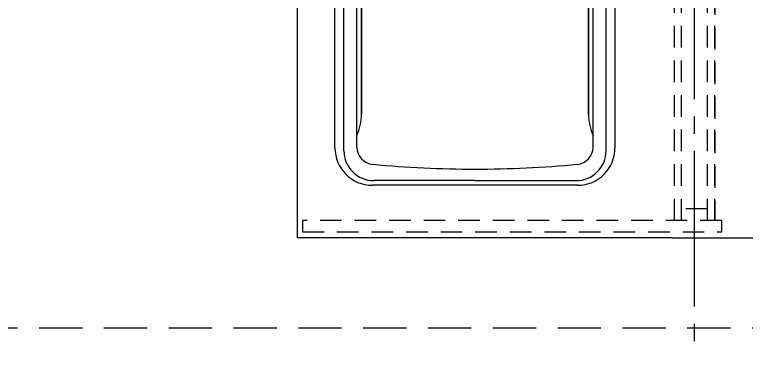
# Model space of a CAD drawing. Header units: millimetres. Extents: x 8300 to 125598, y -10383 to 40000.
# Drawn here: x 44220 to 45490, y 15209 to 15793 of the extents above; entities that cross this region are included whole.
import ezdxf

# ---------------------------------------------------------------- set-up
doc = ezdxf.new("R2010")
doc.units = ezdxf.units.MM
doc.header["$LTSCALE"] = 300
for name, pattern in [('CADEWA_LINE5', [1.2, 0.9, -0.1, 0.1, -0.1]), ('DASH-N', [0.375, 0.25, -0.125]), ('DASH-S', [0.2, 0.125, -0.075])]:
    doc.linetypes.add(name, pattern=pattern)
doc.layers.add('K建0_壁', color=7, linetype='CONTINUOUS')

msp = doc.modelspace()

# ---------------------------------------------------------------- linework, layer by layer
at = {"layer": 'K建0_壁', "color": 250, "linetype": 'CADEWA_LINE5', "lineweight": -3}
msp.add_line((45400, 13846.5), (45400, 17945.8), dxfattribs=at)
at = {"layer": 'K建0_壁', "color": 250, "linetype": 'Continuous', "lineweight": -3}
for p, q in [((44711, 15406), (44711, 17806)), ((44776, 15562), (44776, 16253)), ((45262, 16253), (45262, 15562)), ((44791.5, 15557), (44791.5, 15907.5)), ((44814, 15563.2), (44814, 15907.5)), ((45224, 15563.2), (45224, 15907.5)), ((45246.5, 15557), (45246.5, 15907.5)), ((45197, 15497), (44841, 15497)), ((45019, 15505), (44843.5, 15505)), ((45019, 15505), (45194.5, 15505)), ((45361, 15406), (44711, 15406))]:
    msp.add_line(p, q, dxfattribs=at)
at = {"layer": 'K建0_壁', "color": 250, "linetype": 'DASH-S', "lineweight": -3}
for p, q in [((45365, 15436), (45365, 16550)), ((45377.5, 15436), (45377.5, 16550)), ((45422.5, 15436), (45422.5, 16550)), ((45435, 16550), (45435, 15436)), ((45435, 15436), (45435, 16550)), ((45422.5, 15456), (45377.5, 15456))]:
    msp.add_line(p, q, dxfattribs=at)
at = {"layer": 'K建0_壁', "color": 250, "linetype": 'DASH-N', "lineweight": -3}
msp.add_line((42350, 15250), (51300, 15250), dxfattribs=at)
at = {"layer": 'K建0_壁', "color": 250, "linetype": 'Continuous', "lineweight": -3}
msp.add_lwpolyline([(45361, 15406), (45611, 15406), (45611, 16476.5), (45611, 17100)], dxfattribs=at)
for points in [[(45216, 15907.5), (45216, 16195), (45216, 15907.5), (45216, 15620)], [(44822, 15907.5), (44822, 15620)]]:
    msp.add_lwpolyline(points, close=True, dxfattribs=at)
at = {"layer": 'K建0_壁', "color": 250, "linetype": 'DASH-S', "lineweight": -3}
msp.add_lwpolyline([(44719.5, 15436), (44719.5, 15416), (45447.5, 15416), (45447.5, 15436)], close=True, dxfattribs=at)
at = {"layer": 'K建0_壁', "color": 250, "linetype": 'Continuous', "lineweight": -3}
for centre, radius, start, end in [((44723.5, 15622.2), 98.5, 336.7144, 358.7298), ((45314.5, 15622.2), 98.5, 181.2702, 203.2856), ((44841, 15562), 65, 180, 270), ((44844, 15563.2), 30, 180, 264.7575), ((45194, 15563.2), 30, 275.2425, 0), ((45197, 15562), 65, 270, 0), ((44843.5, 15557), 52, 180, 270), ((45194.5, 15557), 52, 270, 0), ((45019, 17417.3), 1892.3, 264.6104, 269.9999), ((45019, 17417.3), 1892.3, 270.0001, 275.3896)]:
    msp.add_arc(centre, radius, start, end, dxfattribs=at)

doc.saveas('drawing.dxf')
